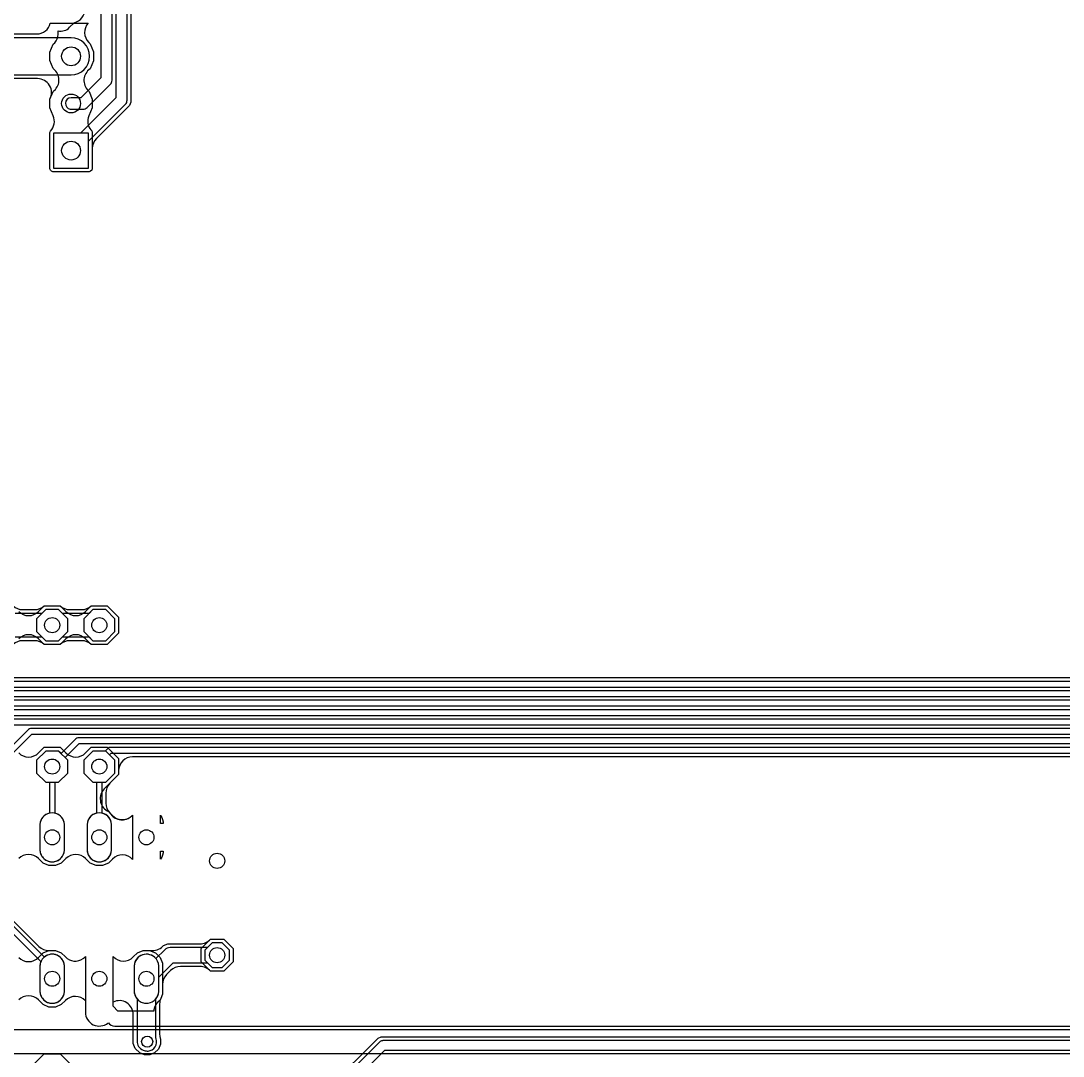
# Model space of a CAD drawing. Header units: millimetres. Extents: x -12 to 258, y 0 to 147.
# Drawn here: x 87.3 to 143.5, y 49.3 to 105.1 of the extents above; entities that cross this region are included whole.
import ezdxf

# ---------------------------------------------------------------- set-up
doc = ezdxf.new("R2010")
doc.units = ezdxf.units.MM

msp = doc.modelspace()

# ---------------------------------------------------------------- linework, layer by layer
at = {"layer": '16_copper'}
for points in [[(91.595, 135), (91.595, 102.026), (90.522, 100.953), (89.998, 100.953, 0.93523), (89.957, 100.346), (89.998, 100.343), (90.648, 100.343, 0.198912), (90.864, 100.433), (92.116, 101.684, 0.198912), (92.205, 101.9), (92.205, 134.874)], [(92.408, 134.613), (92.408, 100.949), (90.507, 99.048), (89.058, 99.048), (89.058, 97.168), (90.938, 97.168), (90.938, 98.617), (92.928, 100.607, 0.198912), (93.018, 100.823), (93.018, 134.487)], [(93.221, 113.598), (93.221, 100.722), (93.143, 100.535), (92.895, 100.287), (91.361, 98.752, 0.198912), (91.141, 98.222), (91.141, 97.128), (91.11, 97.053), (91.053, 96.996), (90.978, 96.965), (89.018, 96.965), (88.943, 96.996), (88.886, 97.053), (88.855, 97.128), (88.855, 99.088), (88.886, 99.164, 0.29881), (89.041, 99.973), (88.855, 100.421), (88.855, 100.875), (89.029, 101.296, 0.465585), (89.121, 102.448), (89.029, 102.541), (88.855, 102.961), (88.855, 103.415), (89.029, 103.836, 0.164848), (89.284, 104.246), (89.289, 104.272, 0.088897), (89.294, 104.544), (89.291, 104.565, 0.271376), (89.919, 104.751), (90.166, 104.998, 0.349553), (90.748, 105.728)], [(77.585, 69.712), (146.969, 69.712, 0.198912), (147.499, 69.931), (179.626, 102.057), (179.756, 102.112), (189.387, 102.112, 0.04568), (189.523, 102.124), (189.529, 102.126, 0.146742), (189.917, 102.331), (190.153, 102.567), (190.284, 102.621), (194.44, 102.621), (194.57, 102.567), (194.776, 102.362), (195.371, 101.767, 0.198912), (195.901, 101.547), (197.396, 101.547), (197.526, 101.493)], [(197.433, 101.299, 0.198912), (197.325, 101.344), (195.506, 101.344), (194.477, 102.374, 0.198912), (194.369, 102.418), (190.354, 102.418, 0.198912), (190.247, 102.374), (189.781, 101.908), (179.827, 101.908, 0.198912), (179.719, 101.864), (147.364, 69.508), (77.656, 69.508, 0.198912)], [(77.719, 69.204), (147.427, 69.204, 0.198912), (147.535, 69.248), (179.89, 101.604), (189.845, 101.604, 0.198912), (189.952, 101.648), (190.417, 102.113), (194.306, 102.113), (195.335, 101.084, 0.198912), (195.443, 101.039), (197.262, 101.039), (198.177, 100.124, 0.198912)], [(198.137, 99.876), (197.222, 100.791, 0.198912), (197.114, 100.836), (195.296, 100.836), (194.266, 101.866, 0.198912), (194.159, 101.91), (190.565, 101.91, 0.198912), (190.457, 101.866), (189.992, 101.4), (180.037, 101.4, 0.198912), (179.93, 101.356), (147.574, 69), (79.548, 69, 0.198912)], [(79.611, 68.696), (147.637, 68.696, 0.198912), (147.745, 68.74), (180.101, 101.096), (190.055, 101.096, 0.198912), (190.163, 101.14), (190.628, 101.605), (194.095, 101.605), (195.125, 100.576, 0.198912), (195.233, 100.531), (197.051, 100.531), (197.966, 99.616, 0.198912)], [(197.927, 99.368), (197.012, 100.283, 0.198912), (196.904, 100.328), (195.085, 100.328), (194.056, 101.358, 0.198912), (193.948, 101.402), (190.775, 101.402, 0.198912), (190.667, 101.358), (190.202, 100.892), (180.248, 100.892, 0.198912), (180.14, 100.848), (147.785, 68.492), (81.84, 68.492, 0.198912)], [(81.903, 68.188), (147.848, 68.188, 0.198912), (147.956, 68.232), (180.311, 100.588), (190.265, 100.588, 0.198912), (190.373, 100.632), (190.838, 101.097), (193.885, 101.097), (194.915, 100.068, 0.198912), (195.022, 100.023), (196.841, 100.023), (197.756, 99.108, 0.198912)], [(83.795, 67.68), (148.058, 67.68, 0.198912), (148.166, 67.724), (180.521, 100.08), (190.476, 100.08, 0.198912), (190.584, 100.124), (191.049, 100.589), (193.675, 100.589), (194.93, 99.334, 0.198912), (195.038, 99.289), (196.254, 99.289, 0.957229), (196.959, 99.564), (196.94, 99.609, 0.637026), (196.254, 99.594), (195.101, 99.594), (193.846, 100.85, 0.198912), (193.738, 100.894), (190.986, 100.894, 0.198912), (190.878, 100.85), (190.413, 100.384), (180.458, 100.384, 0.198912), (180.351, 100.34), (147.995, 67.984), (83.732, 67.984, 0.198912)], [(85.887, 67.172), (148.269, 67.172, 0.198912), (148.376, 67.216), (180.732, 99.572), (190.686, 99.572, 0.198912), (190.794, 99.616), (191.259, 100.081), (191.741, 100.081), (192.488, 99.334, 0.198912), (192.596, 99.289), (193.654, 99.289, 0.957229), (194.359, 99.564), (194.34, 99.609, 0.637026), (193.654, 99.594), (192.659, 99.594), (191.912, 100.342, 0.198912), (191.804, 100.386), (191.196, 100.386, 0.198912), (191.088, 100.342), (190.623, 99.876), (180.669, 99.876, 0.198912), (180.561, 99.832), (148.206, 67.476), (85.824, 67.476, 0.198912)], [(86.88, 65.665), (87.879, 66.664), (148.479, 66.664, 0.198912), (148.587, 66.708), (180.942, 99.064), (191.216, 99.064, 0.291368), (191.363, 99.147), (191.378, 99.141, 1), (191.622, 99.859), (191.574, 99.872, 0.577349), (191.141, 99.378), (191.145, 99.368), (180.879, 99.368, 0.198912), (180.771, 99.324), (148.416, 66.968), (87.816, 66.968, 0.198912), (87.708, 66.924), (86.543, 65.758)], [(86.873, 73.581, 0.190567), (87.385, 73.378), (88.035, 73.378, 0.190508), (88.547, 73.581), (89.413, 73.581, 0.190567), (89.925, 73.378), (90.575, 73.378, 0.190508), (91.087, 73.581), (91.951, 73.581), (92.561, 72.971), (92.561, 72.109), (91.951, 71.499), (91.087, 71.499, 0.190567), (90.575, 71.702), (89.925, 71.702, 0.190508), (89.413, 71.499), (88.547, 71.499, 0.190567), (88.035, 71.702), (87.385, 71.702, 0.190508), (86.873, 71.499)], [(148.626, 66.46), (90.368, 66.46, 0.198912), (90.26, 66.416), (89.465, 65.62), (89.327, 65.758), (88.633, 65.758), (88.142, 65.267), (88.142, 64.573), (88.633, 64.082), (88.828, 64.082), (88.828, 62.413, 0.333888), (88.32, 61.803), (88.32, 60.417, 0.952079), (89.64, 60.417), (89.64, 61.803, 0.333888), (89.132, 62.413), (89.132, 64.082), (89.327, 64.082), (89.818, 64.573), (89.818, 65.267), (89.68, 65.405), (90.431, 66.156), (148.69, 66.156, 0.198912)], [(148.837, 65.952), (92.1, 65.952, 0.198912), (91.992, 65.908), (91.843, 65.758), (91.173, 65.758), (90.682, 65.267), (90.682, 64.573), (91.173, 64.082), (91.368, 64.082), (91.368, 62.413, 0.333888), (90.86, 61.803), (90.86, 60.417, 0.952079), (92.18, 60.417), (92.18, 61.803, 0.333888), (91.672, 62.413), (91.672, 64.082), (91.867, 64.082), (92.358, 64.573), (92.358, 65.267), (92.07, 65.555), (92.163, 65.648), (148.9, 65.648, 0.198912)], [(148.971, 65.444), (93.311, 65.444, 0.414214), (92.561, 64.694), (92.561, 64.489), (92.095, 64.023, 0.198912), (91.876, 63.492), (91.876, 62.947, 0.194193), (92.086, 62.427), (92.095, 62.416, 0.434662), (93.187, 62.195), (93.208, 62.211, 0.044412), (93.31, 62.302), (93.31, 61.11, 0.000022), (93.31, 61.11), (93.31, 59.919, 0.424847), (92.231, 59.939), (92.009, 59.717), (91.692, 59.586), (91.348, 59.586), (91.031, 59.717), (90.78, 59.968, 0.414214), (89.72, 59.968), (89.469, 59.717), (89.152, 59.586), (88.808, 59.586), (88.491, 59.717), (88.24, 59.968, 0.414214), (87.18, 59.968)], [(86.621, 56.164), (88.373, 54.411, 0.089467), (88.32, 54.183), (88.32, 52.797, 0.952079), (89.64, 52.797), (89.64, 54.183, 0.618566), (88.558, 54.658), (86.792, 56.424, 0.198912)], [(86.885, 56.617), (88.269, 55.234, 0.198913), (88.8, 55.014), (89.152, 55.014), (89.469, 54.883), (89.691, 54.661, 0.362277), (90.647, 54.575), (90.668, 54.591, 0.044401), (90.77, 54.682), (90.77, 53.49, 0.000022), (90.77, 53.49), (90.77, 51.688, 0.629081), (91.988, 51.103), (92.007, 51.118, 0.253798), (92.355, 50.938), (95.201, 50.938), (95.201, 50.938), (144.989, 50.938)], [(197.757, 50.735), (67.5, 50.735, 0.967636)], [(67.5, 49.465), (198.02, 49.465, 0.198912)]]:
    msp.add_lwpolyline(points, format="xyb", dxfattribs=at)
msp.add_lwpolyline([(86.99, 71.905), (88.43, 71.905), (88.633, 71.702), (89.327, 71.702), (89.53, 71.905), (90.97, 71.905), (91.173, 71.702), (91.867, 71.702), (92.358, 72.193), (92.358, 72.887), (91.867, 73.378), (91.173, 73.378), (90.97, 73.175), (89.53, 73.175), (89.327, 73.378), (88.633, 73.378), (88.43, 73.175), (86.99, 73.175)], dxfattribs=at)
msp.add_lwpolyline([(94.81, 61.86), (94.81, 62.295), (94.822, 62.28), (94.882, 62.176), (94.928, 62.065), (94.959, 61.949), (94.97, 61.86)], close=True, dxfattribs=at)
for points in [[(92.524, 51.751), (92.27, 52.005), (92.27, 53.49, 0.000022), (92.27, 53.49), (92.27, 54.681, 0.424849), (93.349, 54.661), (93.571, 54.883), (93.888, 55.014), (94.29, 55.014, 0.238268), (94.933, 55.225), (94.985, 55.277), (95.209, 55.37), (96.948, 55.37, 0.215769), (97.512, 55.624), (98.228, 55.624), (98.734, 55.118), (98.734, 54.402), (98.228, 53.896), (97.512, 53.896, 0.215769), (96.948, 54.15), (95.893, 54.15, 0.198912), (95.363, 53.931), (95.143, 53.711, 0.198912), (94.924, 53.181), (94.924, 52.658), (94.792, 52.34), (94.67, 52.219), (94.661, 52.208), (94.651, 52.199), (94.638, 52.183), (94.624, 52.168), (94.616, 52.157), (94.607, 52.147), (94.595, 52.13), (94.583, 52.113), (94.576, 52.102), (94.568, 52.091), (94.557, 52.073), (94.547, 52.055), (94.54, 52.043), (94.534, 52.031), (94.525, 52.013), (94.516, 51.994), (94.511, 51.982), (94.505, 51.969), (94.498, 51.95), (94.491, 51.93), (94.487, 51.917), (94.482, 51.905), (94.477, 51.885), (94.472, 51.865), (94.469, 51.851), (94.466, 51.838), (94.463, 51.818), (94.459, 51.798), (94.457, 51.784), (94.455, 51.771), (94.454, 51.751)], [(94.157, 52.176, 0.357805), (94.72, 52.797), (94.72, 53.576), (95.498, 54.354), (97.342, 54.354), (97.596, 54.1), (98.144, 54.1), (98.53, 54.486), (98.53, 55.034), (98.144, 55.42), (97.596, 55.42), (97.342, 55.166), (95.33, 55.166, 0.198912), (95.043, 55.047), (94.568, 54.573, 0.683753), (93.4, 54.183), (93.4, 52.797), (93.406, 52.733), (93.419, 52.669), (93.437, 52.607), (93.462, 52.547), (93.493, 52.49), (93.529, 52.436), (93.57, 52.386), (93.616, 52.34), (93.666, 52.299), (93.72, 52.262), (93.777, 52.232), (93.837, 52.207), (93.899, 52.188), (93.963, 52.176), (94.028, 52.169), (94.092, 52.169)]]:
    msp.add_lwpolyline(points, format="xyb", close=True, dxfattribs=at)
at = {"layer": '1_copper'}
for points in [[(80.921, 104.391), (88.143, 104.391, 0.351294), (88.874, 104.978), (89.998, 104.978, 0.000022), (89.998, 104.978), (90.927, 104.978, 0.402433), (90.95, 103.937), (91.018, 103.87), (91.201, 103.427), (91.201, 102.949), (91.018, 102.507, 0.470299), (90.917, 101.345), (90.967, 101.296), (91.141, 100.875), (91.141, 100.421), (90.955, 99.973, 0.27288), (91.062, 99.219), (91.076, 99.201), (91.109, 99.165), (91.141, 99.088), (91.141, 97.128), (91.11, 97.053), (91.053, 96.996), (90.978, 96.965), (89.018, 96.965), (88.943, 96.996), (88.886, 97.053), (88.855, 97.128), (88.855, 99.088), (88.886, 99.164, 0.29881), (89.041, 99.973), (88.855, 100.421), (88.855, 100.875, 0.568471), (88.192, 101.985), (79.873, 101.985)], [(80.112, 102.188), (89.998, 102.188, 1), (89.998, 104.188), (80.526, 104.188)], [(87.18, 73.273, 0.414214), (88.24, 73.273), (88.549, 73.581), (89.411, 73.581), (89.72, 73.273, 0.414214), (90.78, 73.273), (91.089, 73.581), (91.951, 73.581), (92.561, 72.971), (92.561, 72.109), (91.951, 71.499), (91.089, 71.499), (90.78, 71.807, 0.414214), (89.72, 71.807), (89.411, 71.499), (88.549, 71.499), (88.24, 71.807, 0.414214), (87.18, 71.807)], [(87.18, 65.653, 0.414214), (88.24, 65.653), (88.549, 65.961), (89.411, 65.961), (89.72, 65.653, 0.414214), (90.78, 65.653), (91.089, 65.961), (91.951, 65.961), (92.561, 65.351), (92.561, 64.489), (91.789, 63.716, 0.493782), (91.946, 62.536), (91.954, 62.531, 0.019214), (92.008, 62.504), (92.231, 62.281, 0.362277), (93.187, 62.195), (93.208, 62.211, 0.044401), (93.31, 62.302), (93.31, 61.11, 0.000022), (93.31, 61.11), (93.31, 59.919, 0.424847), (92.231, 59.939), (92.009, 59.717), (91.692, 59.586), (91.348, 59.586), (91.031, 59.717), (90.78, 59.968, 0.414214), (89.72, 59.968), (89.469, 59.717), (89.152, 59.586), (88.808, 59.586), (88.491, 59.717), (88.24, 59.968, 0.414214), (87.18, 59.968)], [(82.735, 46.746), (103.9, 46.746, 0.198912), (104.08, 46.82), (106.905, 49.646), (146.4, 49.646, 0.198912), (146.58, 49.72), (147.58, 50.72, 0.198912), (147.654, 50.9), (147.654, 59.84, 0.198912), (147.58, 60.02), (146.79, 60.809), (146.79, 61.803, 0.952079), (145.47, 61.803), (145.47, 60.417, 0.774213), (146.723, 60.158), (147.146, 59.735), (147.146, 51.005), (146.295, 50.154), (106.8, 50.154), (106.781, 50.152, 0.179039), (106.62, 50.08), (103.795, 47.254), (82.63, 47.254, 0.198912)], [(87.18, 54.632, 0.414214), (88.24, 54.632), (88.491, 54.883), (88.808, 55.014), (89.152, 55.014), (89.469, 54.883), (89.691, 54.661, 0.362277), (90.647, 54.575), (90.668, 54.591, 0.044401), (90.77, 54.682), (90.77, 53.49, 0.000022), (90.77, 53.49), (90.77, 52.299, 0.424847), (89.691, 52.319), (89.469, 52.097), (89.152, 51.966), (88.808, 51.966), (88.491, 52.097), (88.24, 52.348, 0.414214), (87.18, 52.348)], [(103.93, 47.677), (106.541, 50.288), (106.709, 50.357), (145.9, 50.357, 0.17019)]]:
    msp.add_lwpolyline(points, format="xyb", dxfattribs=at)
for points in [[(90.938, 99.048), (89.058, 99.048), (89.058, 97.168), (90.938, 97.168)], [(89.818, 72.193), (89.818, 72.887), (89.327, 73.378), (88.633, 73.378), (88.142, 72.887), (88.142, 72.193), (88.633, 71.702), (89.327, 71.702)], [(92.358, 72.193), (92.358, 72.887), (91.867, 73.378), (91.173, 73.378), (90.682, 72.887), (90.682, 72.193), (91.173, 71.702), (91.867, 71.702)], [(89.818, 64.573), (89.818, 65.267), (89.327, 65.758), (88.633, 65.758), (88.142, 65.267), (88.142, 64.573), (88.633, 64.082), (89.327, 64.082)], [(92.358, 64.573), (92.358, 65.267), (91.867, 65.758), (91.173, 65.758), (90.682, 65.267), (90.682, 64.573), (91.173, 64.082), (91.867, 64.082)], [(94.81, 61.86), (94.81, 62.295), (94.822, 62.28), (94.882, 62.176), (94.928, 62.065), (94.959, 61.949), (94.97, 61.86)], [(94.81, 60.36), (94.97, 60.36), (94.959, 60.271), (94.928, 60.155), (94.882, 60.044), (94.822, 59.94), (94.81, 59.925)], [(97.512, 53.896), (97.006, 54.402), (97.006, 55.118), (97.512, 55.624), (98.228, 55.624), (98.734, 55.118), (98.734, 54.402), (98.228, 53.896)], [(98.53, 54.486), (98.53, 55.034), (98.144, 55.42), (97.596, 55.42), (97.21, 55.034), (97.21, 54.486), (97.596, 54.1), (98.144, 54.1)]]:
    msp.add_lwpolyline(points, close=True, dxfattribs=at)
for points in [[(89.077, 59.796, 0.357805), (89.64, 60.417), (89.64, 61.803, 0.952079), (88.32, 61.803), (88.32, 60.417), (88.326, 60.353), (88.339, 60.289), (88.357, 60.227), (88.382, 60.167), (88.413, 60.11), (88.449, 60.056), (88.49, 60.006), (88.536, 59.96), (88.586, 59.919), (88.64, 59.882), (88.697, 59.852), (88.757, 59.827), (88.819, 59.808), (88.883, 59.796), (88.948, 59.789), (89.012, 59.789)], [(91.617, 59.796, 0.357805), (92.18, 60.417), (92.18, 61.803, 0.952079), (90.86, 61.803), (90.86, 60.417), (90.866, 60.353), (90.879, 60.289), (90.897, 60.227), (90.922, 60.167), (90.953, 60.11), (90.989, 60.056), (91.03, 60.006), (91.076, 59.96), (91.126, 59.919), (91.18, 59.882), (91.237, 59.852), (91.297, 59.827), (91.359, 59.808), (91.423, 59.796), (91.488, 59.789), (91.552, 59.789)], [(89.077, 52.176, 0.357805), (89.64, 52.797), (89.64, 54.183, 0.952079), (88.32, 54.183), (88.32, 52.797), (88.326, 52.733), (88.339, 52.669), (88.357, 52.607), (88.382, 52.547), (88.413, 52.49), (88.449, 52.436), (88.49, 52.386), (88.536, 52.34), (88.586, 52.299), (88.64, 52.262), (88.697, 52.232), (88.757, 52.207), (88.819, 52.188), (88.883, 52.176), (88.948, 52.169), (89.012, 52.169)], [(93.959, 49.389), (93.697, 49.497), (93.457, 49.737), (93.349, 49.999), (93.349, 51.559, 0.554412), (92.27, 52.233), (92.27, 53.49, 0.000022), (92.27, 53.49), (92.27, 54.681, 0.424849), (93.349, 54.661), (93.571, 54.883), (93.888, 55.014), (94.232, 55.014), (94.549, 54.883), (94.792, 54.64), (94.924, 54.322), (94.924, 52.658), (94.828, 52.428, 0.098492), (94.771, 52.141), (94.771, 50.487, 0.04568), (94.784, 50.351), (94.791, 50.321, 0.024587), (94.811, 50.248), (94.811, 49.959), (94.703, 49.697), (94.503, 49.497), (94.241, 49.389)], [(94.152, 49.595, 0.475351), (94.584, 50.253), (94.568, 50.296), (94.568, 52.408, 0.16243), (94.72, 52.797), (94.72, 54.183, 0.952079), (93.4, 54.183), (93.4, 52.797, 0.16243), (93.552, 52.408), (93.552, 50.14, 0.314659), (93.878, 49.643), (93.93, 49.621), (93.984, 49.605), (94.039, 49.596), (94.095, 49.592)]]:
    msp.add_lwpolyline(points, format="xyb", close=True, dxfattribs=at)
msp.add_lwpolyline([(87.939, 48.841), (88.549, 49.451), (89.411, 49.451), (90.021, 48.841)], dxfattribs=at)
at = {"layer": 'drills_PTH'}
for centre, radius in [((89.998, 103.188), 0.508), ((89.998, 100.648), 0.508), ((89.998, 98.108), 0.508), ((88.98, 72.54), 0.406), ((91.52, 72.54), 0.406), ((88.98, 64.92), 0.406), ((91.52, 64.92), 0.406), ((88.98, 61.11), 0.406), ((91.52, 61.11), 0.406), ((94.06, 61.11), 0.406), ((97.87, 59.84), 0.406), ((97.87, 54.76), 0.406), ((88.98, 53.49), 0.406), ((91.52, 53.49), 0.406), ((94.06, 53.49), 0.406)]:
    msp.add_circle(centre, radius, dxfattribs=at)
at = {"layer": 'drills_via_1_16'}
msp.add_circle((94.1, 50.1), 0.3, dxfattribs=at)

doc.saveas('drawing.dxf')
